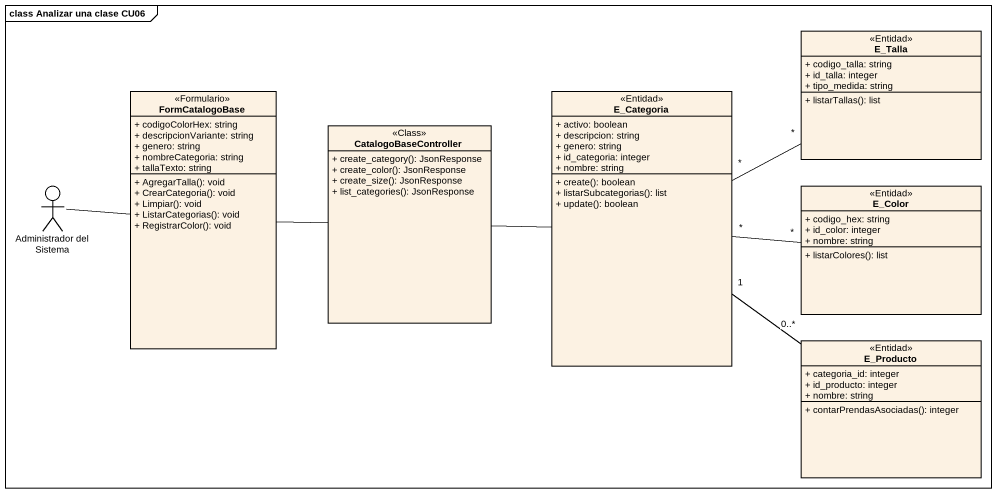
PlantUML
@startuml
mainframe class Analizar una clase CU06
allowmixing
hide circle
hide empty members
skinparam classAttributeIconSize 0
class E_Talla <<Entidad>> {
  + codigo_talla: string
  + id_talla: integer
  + tipo_medida: string
  + listarTallas(): list
}
class FormCatalogoBase <<Formulario>> {
  + codigoColorHex: string
  + descripcionVariante: string
  + genero: string
  + nombreCategoria: string
  + tallaTexto: string
  + AgregarTalla(): void
  + CrearCategoria(): void
  + Limpiar(): void
  + ListarCategorias(): void
  + RegistrarColor(): void
}
class E_Categoria <<Entidad>> {
  + activo: boolean
  + descripcion: string
  + genero: string
  + id_categoria: integer
  + nombre: string
  + create(): boolean
  + listarSubcategorias(): list
  + update(): boolean
}
class CatalogoBaseController <<Class>> {
  + create_category(): JsonResponse
  + create_color(): JsonResponse
  + create_size(): JsonResponse
  + list_categories(): JsonResponse
}
actor "Administrador del Sistema" as Administrador_del_Sistema
class E_Color <<Entidad>> {
  + codigo_hex: string
  + id_color: integer
  + nombre: string
  + listarColores(): list
}
class E_Producto <<Entidad>> {
  + categoria_id: integer
  + id_producto: integer
  + nombre: string
  + contarPrendasAsociadas(): integer
}
FormCatalogoBase -right- CatalogoBaseController
E_Categoria "*" -right- "*" E_Talla
E_Categoria "*" -right- "*" E_Color
E_Categoria "1" -- "0..*" E_Producto
CatalogoBaseController -right- E_Categoria
Administrador_del_Sistema -right- FormCatalogoBase
@enduml
